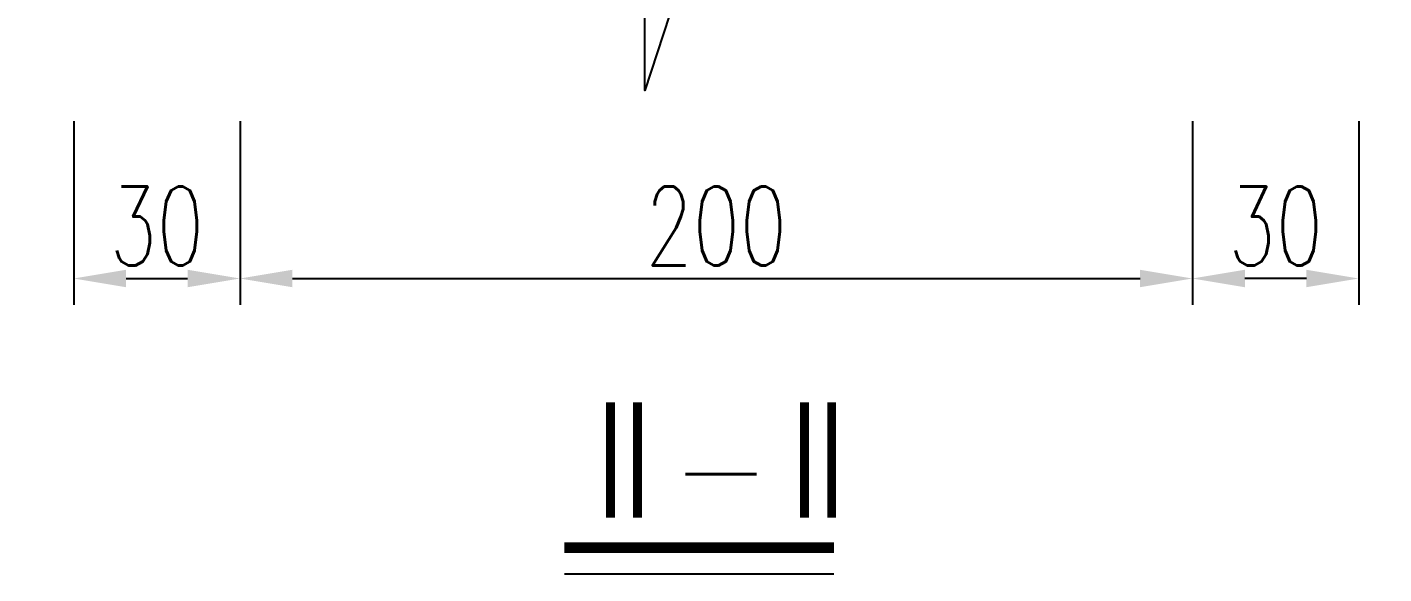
# Model space of a CAD drawing. Extents: x 5781 to 12795, y 1434 to 2653.
# Drawn here: x 8754 to 8805.8, y 1953.4 to 1974.2 of the extents above; entities that cross this region are included whole.
import ezdxf

# ---------------------------------------------------------------- set-up
doc = ezdxf.new("R2010")
doc.units = 0
doc.header["$LTSCALE"] = 5
doc.header["$PDMODE"] = 32
doc.header["$PDSIZE"] = 0.3
doc.layers.get('0').update_dxf_attribs({"linetype": 'CONTINUOUS'})
doc.layers.get('Defpoints').update_dxf_attribs({"linetype": 'CONTINUOUS'})
doc.layers.add('尺寸标注', color=4, linetype='CONTINUOUS')
doc.layers.add('文字', color=7, linetype='CONTINUOUS')
doc.styles.get("Standard").update_dxf_attribs({"font": 'simplex1.shx', "width": 0.7, "bigfont": 'hztxt.shx'})
doc.dimstyles.new('比例1：25', dxfattribs={"dimtxt": 3, "dimasz": 2, "dimexe": 1, "dimexo": 1, "dimgap": 0.5, "dimtad": 1, "dimlfac": 2.5, "dimzin": 13, "dimdsep": 46, "dimtxsty": 'Standard', "dimcen": -0.09, "dimclrd": 256, "dimclre": 256, "dimclrt": 7, "dimaunit": 1, "dimadec": 0, "dimazin": 0, "dimtfac": 0.0005, "dimtix": 1, "dimtmove": 2, "dimatfit": 3, "dimfxl": 0, "dimtolj": 1, "dimtzin": 13, "dimarcsym": 0})

# ---------------------------------------------------------------- blocks, each defined once
blk = doc.blocks.new('*D1113')
at = {"layer": 'Defpoints', "color": 0, "ltscale": 0.5}
for p in [(8755.812, 1972.845), (8762.154, 1972.845), (8762.154, 1964.639)]:
    blk.add_point(p, dxfattribs=at)
at = {"layer": '尺寸标注', "lineweight": -2, "ltscale": 0.5}
for p, q in [((8755.812, 1970.639), (8755.812, 1963.639)), ((8762.154, 1970.639), (8762.154, 1963.639)), ((8757.812, 1964.639), (8760.154, 1964.639))]:
    blk.add_line(p, q, dxfattribs=at)
at = {"layer": '尺寸标注', "ltscale": 0.5}
for points in [[(8757.812, 1964.972), (8757.812, 1964.306), (8755.812, 1964.639)], [(8760.154, 1964.972), (8760.154, 1964.306), (8762.154, 1964.639)]]:
    blk.add_solid(points, dxfattribs=at)
at = {"layer": '尺寸标注', "color": 7, "ltscale": 0.5, "insert": (8758.983, 1966.639), "char_height": 3, "attachment_point": 5}
blk.add_mtext('\\A1;30', dxfattribs=at)
blk = doc.blocks.new('*D1114')
at = {"layer": 'Defpoints', "color": 0, "ltscale": 0.5}
for p in [(8762.154, 1972.845), (8798.472, 1972.845), (8798.472, 1964.639)]:
    blk.add_point(p, dxfattribs=at)
at = {"layer": '尺寸标注', "lineweight": -2, "ltscale": 0.5}
for p, q in [((8762.154, 1970.639), (8762.154, 1963.639)), ((8798.472, 1970.639), (8798.472, 1963.639)), ((8764.154, 1964.639), (8796.472, 1964.639))]:
    blk.add_line(p, q, dxfattribs=at)
at = {"layer": '尺寸标注', "ltscale": 0.5}
for points in [[(8764.154, 1964.972), (8764.154, 1964.306), (8762.154, 1964.639)], [(8796.472, 1964.972), (8796.472, 1964.306), (8798.472, 1964.639)]]:
    blk.add_solid(points, dxfattribs=at)
at = {"layer": '尺寸标注', "color": 7, "ltscale": 0.5, "insert": (8780.313, 1966.639), "char_height": 3, "attachment_point": 5}
blk.add_mtext('\\A1;200', dxfattribs=at)
blk = doc.blocks.new('*D1115')
at = {"layer": 'Defpoints', "color": 0, "ltscale": 0.5}
for p in [(8798.472, 1972.845), (8804.815, 1972.845), (8798.472, 1964.639)]:
    blk.add_point(p, dxfattribs=at)
at = {"layer": '尺寸标注', "lineweight": -2, "ltscale": 0.5}
for p, q in [((8798.472, 1970.639), (8798.472, 1963.639)), ((8804.815, 1970.639), (8804.815, 1963.639)), ((8802.815, 1964.639), (8800.472, 1964.639))]:
    blk.add_line(p, q, dxfattribs=at)
at = {"layer": '尺寸标注', "ltscale": 0.5}
for points in [[(8800.472, 1964.972), (8800.472, 1964.306), (8798.472, 1964.639)], [(8802.815, 1964.972), (8802.815, 1964.306), (8804.815, 1964.639)]]:
    blk.add_solid(points, dxfattribs=at)
at = {"layer": '尺寸标注', "color": 7, "ltscale": 0.5, "insert": (8801.644, 1966.639), "char_height": 3, "attachment_point": 5}
blk.add_mtext('\\A1;30', dxfattribs=at)

msp = doc.modelspace()

# ---------------------------------------------------------------- linework, layer by layer
msp.add_line((8774.524, 1953.3862), (8784.7981, 1953.3862))
at = {"const_width": 0.4}
msp.add_lwpolyline([(8774.524, 1954.3862), (8784.7981, 1954.3862)], dxfattribs=at)
at = {"layer": '尺寸标注', "color": 0}
msp.add_lwpolyline([(8805.7706, 1974.6669), (8778.5323, 1974.6669), (8777.5856, 1971.8003), (8777.5856, 1977.1676), (8776.7015, 1974.6669), (8754.0369, 1974.6669)], dxfattribs=at)

# ---------------------------------------------------------------- texts
at = {"layer": '文字', "color": 7, "width": 0.7}
msp.add_text('Ⅱ-Ⅱ', height=5, dxfattribs=at).set_placement((8775.045, 1955.0439))

# ---------------------------------------------------------------- dimensions: what is measured, and where the dimension line sits
at = {"layer": '尺寸标注', "ltscale": 0.5}
for p1, p2, distance, text, picture, middle in [((8755.8119, 1972.8451), (8762.1541, 1972.8451), -8.2062, '30', '*D1113', (8758.983, 1966.6389)), ((8762.1541, 1972.8451), (8798.4724, 1972.8451), -8.2062, '200', '*D1114', (8780.3132, 1966.6389)), ((8804.8146, 1972.8451), (8798.4724, 1972.8451), 8.2062, '30', '*D1115', (8801.6435, 1966.6389))]:
    dim = msp.add_aligned_dim(p1=p1, p2=p2, distance=distance, text=text, dimstyle='比例1：25', dxfattribs=at)
    dim.commit()
    dim.dimension.update_dxf_attribs({"geometry": picture, "text_midpoint": middle})

doc.saveas('drawing.dxf')
